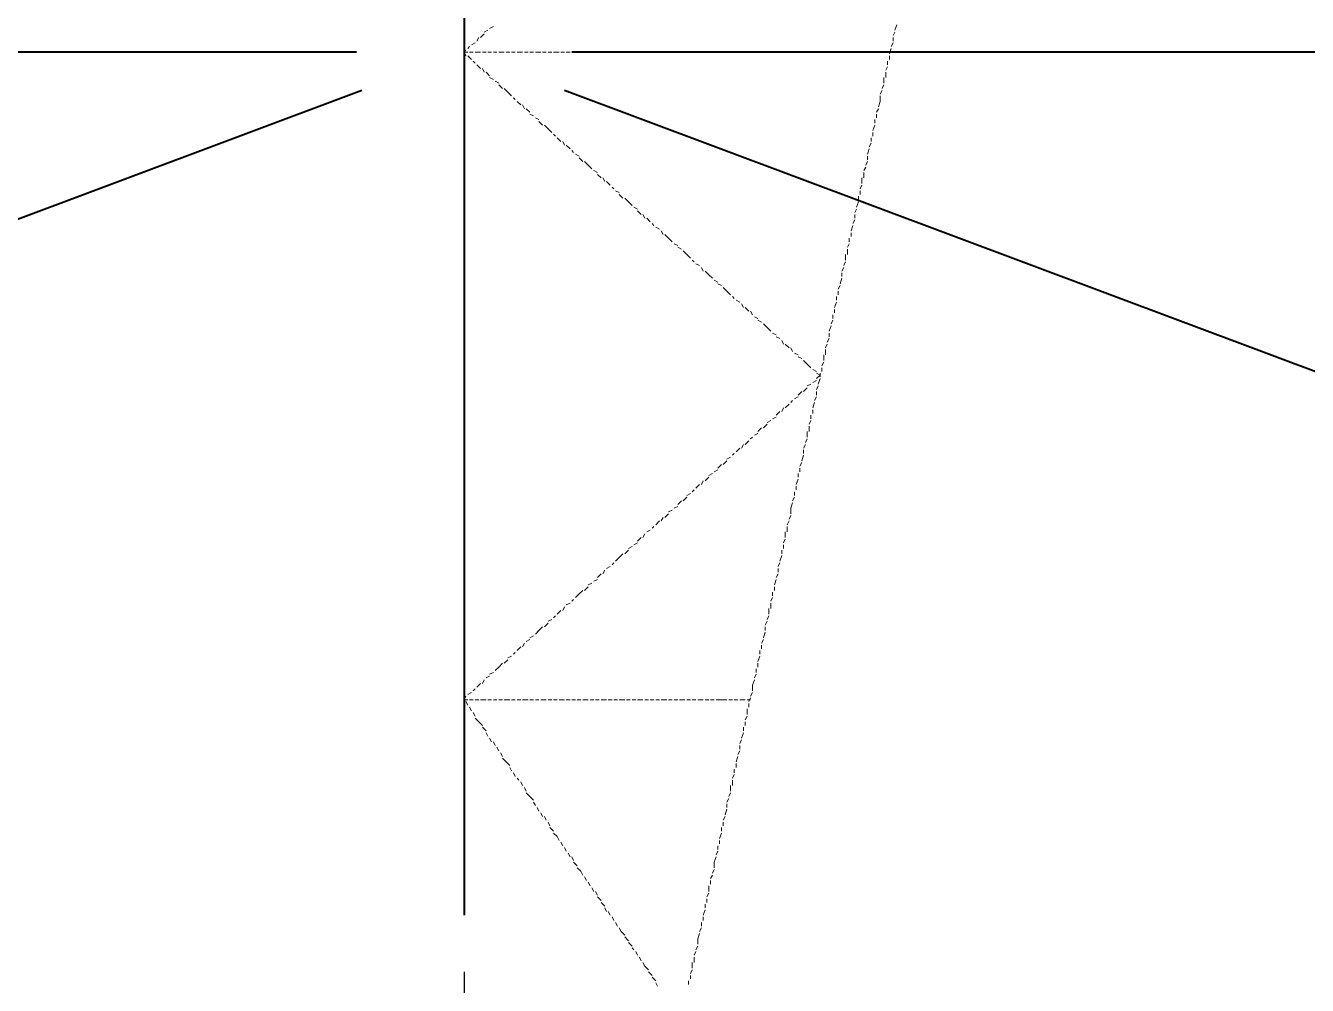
# Model space of a CAD drawing. Extents: x 8 to 21351, y 0 to 420.
# Drawn here: x 15897.5 to 15912.37, y 309.4 to 320.54 of the extents above; entities that cross this region are included whole.
import ezdxf

# ---------------------------------------------------------------- set-up
doc = ezdxf.new("R2010")
doc.units = 0

msp = doc.modelspace()

# ---------------------------------------------------------------- linework, layer by layer
at = {"color": 7, "lineweight": 40}
for p, q in [((15902.588, 397.743), (15902.588, 310.219)), ((15901.339, 320.23), (15873.823, 320.23)), ((15931.332, 320.23), (15903.837, 320.23)), ((15901.403, 319.786), (15873.759, 309.414)), ((15931.417, 309.414), (15903.752, 319.786))]:
    msp.add_line(p, q, dxfattribs=at)
at = {"color": 7, "lineweight": 25}
for p, q in [((15902.588, 333.565), (15902.588, 313.563)), ((15902.588, 312.081), (15902.588, 311.065)), ((15902.588, 309.562), (15902.588, 296.164))]:
    msp.add_line(p, q, dxfattribs=at)
at = {"color": 7, "lineweight": 5}
for p, q in [((15902.588, 320.527), (15902.588, 320.485)), ((15902.588, 320.463), (15902.588, 320.421)), ((15902.821, 320.463), (15902.863, 320.485)), ((15902.884, 320.506), (15902.927, 320.527)), ((15907.583, 320.463), (15907.562, 320.421)), ((15907.605, 320.548), (15907.583, 320.485)), ((15902.588, 320.4), (15902.588, 320.336)), ((15902.588, 320.315), (15902.588, 320.273)), ((15902.673, 320.315), (15902.715, 320.336)), ((15902.736, 320.358), (15902.757, 320.4)), ((15902.779, 320.4), (15902.821, 320.442)), ((15907.562, 320.336), (15907.541, 320.294)), ((15907.562, 320.4), (15907.562, 320.358)), ((15902.588, 320.23), (15902.609, 320.252)), ((15902.588, 320.252), (15902.588, 320.209)), ((15902.588, 320.23), (15902.63, 320.23)), ((15902.609, 320.188), (15902.588, 320.23)), ((15902.588, 320.188), (15902.588, 320.125)), ((15902.63, 320.273), (15902.652, 320.294)), ((15902.673, 320.146), (15902.63, 320.188)), ((15902.652, 320.23), (15902.694, 320.23)), ((15902.715, 320.23), (15902.779, 320.23)), ((15902.8, 320.23), (15902.842, 320.23)), ((15902.863, 320.23), (15902.906, 320.23)), ((15902.927, 320.23), (15902.969, 320.23)), ((15902.99, 320.23), (15903.054, 320.23)), ((15903.075, 320.23), (15903.117, 320.23)), ((15903.138, 320.23), (15903.181, 320.23)), ((15903.202, 320.23), (15903.265, 320.23)), ((15903.287, 320.23), (15903.329, 320.23)), ((15903.35, 320.23), (15903.392, 320.23)), ((15903.414, 320.23), (15903.477, 320.23)), ((15903.498, 320.23), (15903.541, 320.23)), ((15903.562, 320.23), (15903.604, 320.23)), ((15903.625, 320.23), (15903.689, 320.23)), ((15903.71, 320.23), (15903.752, 320.23)), ((15903.773, 320.23), (15903.816, 320.23)), ((15903.837, 320.23), (15903.879, 320.23)), ((15903.9, 320.23), (15903.964, 320.23)), ((15903.985, 320.23), (15904.027, 320.23)), ((15904.049, 320.23), (15904.091, 320.23)), ((15904.112, 320.23), (15904.176, 320.23)), ((15904.197, 320.23), (15904.239, 320.23)), ((15904.26, 320.23), (15904.303, 320.23)), ((15904.324, 320.23), (15904.387, 320.23)), ((15904.408, 320.23), (15904.451, 320.23)), ((15904.472, 320.23), (15904.514, 320.23)), ((15904.535, 320.23), (15904.599, 320.23)), ((15904.599, 320.23), (15904.662, 320.23)), ((15904.684, 320.23), (15904.726, 320.23)), ((15904.747, 320.23), (15904.789, 320.23)), ((15904.811, 320.23), (15904.874, 320.23)), ((15904.895, 320.23), (15904.938, 320.23)), ((15904.959, 320.23), (15905.001, 320.23)), ((15905.022, 320.23), (15905.086, 320.23)), ((15905.107, 320.23), (15905.149, 320.23)), ((15905.17, 320.23), (15905.213, 320.23)), ((15905.234, 320.23), (15905.297, 320.23)), ((15905.319, 320.23), (15905.361, 320.23)), ((15905.382, 320.23), (15905.424, 320.23)), ((15905.446, 320.23), (15905.509, 320.23)), ((15905.509, 320.23), (15905.573, 320.23)), ((15905.594, 320.23), (15905.636, 320.23)), ((15905.657, 320.23), (15905.7, 320.23)), ((15905.721, 320.23), (15905.784, 320.23)), ((15905.805, 320.23), (15905.848, 320.23)), ((15905.869, 320.23), (15905.911, 320.23)), ((15905.932, 320.23), (15905.996, 320.23)), ((15906.017, 320.23), (15906.059, 320.23)), ((15906.081, 320.23), (15906.123, 320.23)), ((15906.144, 320.23), (15906.208, 320.23)), ((15906.229, 320.23), (15906.271, 320.23)), ((15906.292, 320.23), (15906.335, 320.23)), ((15906.356, 320.23), (15906.419, 320.23)), ((15906.419, 320.23), (15906.483, 320.23)), ((15906.504, 320.23), (15906.546, 320.23)), ((15906.567, 320.23), (15906.61, 320.23)), ((15906.631, 320.23), (15906.694, 320.23)), ((15906.716, 320.23), (15906.758, 320.23)), ((15906.779, 320.23), (15906.821, 320.23)), ((15906.843, 320.23), (15906.906, 320.23)), ((15906.927, 320.23), (15906.97, 320.23)), ((15906.991, 320.23), (15907.033, 320.23)), ((15907.054, 320.23), (15907.118, 320.23)), ((15907.139, 320.23), (15907.181, 320.23)), ((15907.202, 320.23), (15907.245, 320.23)), ((15907.266, 320.23), (15907.329, 320.23)), ((15907.329, 320.23), (15907.393, 320.23)), ((15907.414, 320.23), (15907.456, 320.23)), ((15907.478, 320.23), (15907.52, 320.23)), ((15907.541, 320.273), (15907.52, 320.209)), ((15907.52, 320.188), (15907.52, 320.146)), ((15902.588, 320.103), (15902.588, 320.061)), ((15902.588, 320.04), (15902.588, 319.998)), ((15902.715, 320.103), (15902.694, 320.125)), ((15902.779, 320.04), (15902.736, 320.082)), ((15902.821, 319.998), (15902.8, 320.04)), ((15907.499, 320.061), (15907.478, 320.019)), ((15907.499, 320.125), (15907.499, 320.082)), ((15902.588, 319.976), (15902.588, 319.913)), ((15902.588, 319.892), (15902.588, 319.849)), ((15902.884, 319.955), (15902.842, 319.998)), ((15902.927, 319.913), (15902.884, 319.934)), ((15902.99, 319.871), (15902.948, 319.892)), ((15907.456, 319.934), (15907.456, 319.871)), ((15907.478, 319.998), (15907.478, 319.934)), ((15902.588, 319.828), (15902.588, 319.786)), ((15902.588, 319.765), (15902.588, 319.701)), ((15903.033, 319.807), (15902.99, 319.849)), ((15903.096, 319.765), (15903.054, 319.807)), ((15903.138, 319.723), (15903.096, 319.765)), ((15907.435, 319.786), (15907.414, 319.744)), ((15907.414, 319.723), (15907.414, 319.659)), ((15907.456, 319.849), (15907.435, 319.807)), ((15902.588, 319.68), (15902.588, 319.638)), ((15902.588, 319.617), (15902.588, 319.574)), ((15903.181, 319.68), (15903.16, 319.701)), ((15903.244, 319.617), (15903.202, 319.659)), ((15903.287, 319.574), (15903.265, 319.617)), ((15903.35, 319.532), (15903.308, 319.574)), ((15907.393, 319.574), (15907.372, 319.532)), ((15907.414, 319.659), (15907.393, 319.596)), ((15902.588, 319.553), (15902.588, 319.511)), ((15902.588, 319.49), (15902.588, 319.426)), ((15903.392, 319.49), (15903.35, 319.511)), ((15903.456, 319.447), (15903.414, 319.468)), ((15903.498, 319.384), (15903.456, 319.426)), ((15907.351, 319.447), (15907.351, 319.405)), ((15907.372, 319.511), (15907.372, 319.468)), ((15902.588, 319.405), (15902.588, 319.363)), ((15902.588, 319.341), (15902.588, 319.299)), ((15902.588, 319.278), (15902.588, 319.214)), ((15903.562, 319.341), (15903.519, 319.384)), ((15903.604, 319.299), (15903.562, 319.341)), ((15903.646, 319.257), (15903.625, 319.278)), ((15907.351, 319.384), (15907.329, 319.32)), ((15907.329, 319.299), (15907.329, 319.257)), ((15902.588, 319.193), (15902.588, 319.151)), ((15902.588, 319.13), (15902.588, 319.087)), ((15903.71, 319.193), (15903.668, 319.236)), ((15903.752, 319.151), (15903.731, 319.193)), ((15903.816, 319.109), (15903.773, 319.151)), ((15907.308, 319.172), (15907.287, 319.13)), ((15907.308, 319.236), (15907.308, 319.193)), ((15902.588, 319.066), (15902.588, 319.003)), ((15902.588, 318.982), (15902.588, 318.939)), ((15903.858, 319.066), (15903.837, 319.087)), ((15903.922, 319.024), (15903.879, 319.045)), ((15903.964, 318.961), (15903.922, 319.003)), ((15907.287, 319.109), (15907.266, 319.045)), ((15907.266, 319.024), (15907.266, 318.982)), ((15902.588, 318.918), (15902.588, 318.876)), ((15902.588, 318.855), (15902.588, 318.791)), ((15904.027, 318.918), (15903.985, 318.961)), ((15904.07, 318.876), (15904.027, 318.918)), ((15904.133, 318.834), (15904.091, 318.855)), ((15907.245, 318.897), (15907.224, 318.855)), ((15907.224, 318.834), (15907.224, 318.77)), ((15907.266, 318.961), (15907.245, 318.918)), ((15902.588, 318.77), (15902.588, 318.728)), ((15902.588, 318.706), (15902.588, 318.664)), ((15904.176, 318.77), (15904.133, 318.812)), ((15904.218, 318.728), (15904.197, 318.77)), ((15904.281, 318.685), (15904.239, 318.728)), ((15907.202, 318.685), (15907.181, 318.643)), ((15907.202, 318.77), (15907.202, 318.706)), ((15902.588, 318.643), (15902.588, 318.601)), ((15902.588, 318.579), (15902.588, 318.516)), ((15904.324, 318.643), (15904.303, 318.664)), ((15904.387, 318.601), (15904.345, 318.622)), ((15904.43, 318.537), (15904.387, 318.579)), ((15904.493, 318.495), (15904.451, 318.537)), ((15907.16, 318.558), (15907.16, 318.516)), ((15907.181, 318.622), (15907.181, 318.579)), ((15902.588, 318.495), (15902.588, 318.452)), ((15902.588, 318.431), (15902.588, 318.389)), ((15904.535, 318.452), (15904.493, 318.495)), ((15904.599, 318.41), (15904.557, 318.431)), ((15904.641, 318.347), (15904.599, 318.389)), ((15907.139, 318.41), (15907.118, 318.368)), ((15907.16, 318.495), (15907.139, 318.431)), ((15902.588, 318.368), (15902.588, 318.304)), ((15902.588, 318.283), (15902.588, 318.241)), ((15904.684, 318.304), (15904.662, 318.347)), ((15904.747, 318.262), (15904.705, 318.304)), ((15904.789, 318.22), (15904.768, 318.241)), ((15907.118, 318.283), (15907.097, 318.241)), ((15907.118, 318.347), (15907.118, 318.304)), ((15902.588, 318.22), (15902.588, 318.177)), ((15902.588, 318.156), (15902.588, 318.093)), ((15904.853, 318.177), (15904.811, 318.199)), ((15904.895, 318.114), (15904.874, 318.156)), ((15904.959, 318.072), (15904.916, 318.114)), ((15907.097, 318.22), (15907.075, 318.156)), ((15907.075, 318.135), (15907.075, 318.093)), ((15902.588, 318.072), (15902.588, 318.029)), ((15902.588, 318.008), (15902.588, 317.966)), ((15902.588, 317.944), (15902.588, 317.881)), ((15905.001, 318.029), (15904.959, 318.072)), ((15905.065, 317.987), (15905.022, 318.008)), ((15905.107, 317.944), (15905.065, 317.966)), ((15907.054, 318.008), (15907.033, 317.966)), ((15907.033, 317.944), (15907.033, 317.881)), ((15907.054, 318.072), (15907.054, 318.029)), ((15902.588, 317.86), (15902.588, 317.817)), ((15902.588, 317.796), (15902.588, 317.754)), ((15905.17, 317.881), (15905.128, 317.923)), ((15905.213, 317.839), (15905.17, 317.881)), ((15905.255, 317.796), (15905.234, 317.817)), ((15907.012, 317.796), (15906.991, 317.754)), ((15907.012, 317.881), (15907.012, 317.817)), ((15902.588, 317.733), (15902.588, 317.69)), ((15902.588, 317.669), (15902.588, 317.606)), ((15905.319, 317.754), (15905.276, 317.775)), ((15905.361, 317.69), (15905.34, 317.733)), ((15905.424, 317.648), (15905.382, 317.69)), ((15905.467, 317.606), (15905.424, 317.648)), ((15906.991, 317.733), (15906.97, 317.69)), ((15906.97, 317.669), (15906.97, 317.627)), ((15902.588, 317.585), (15902.588, 317.542)), ((15902.588, 317.521), (15902.588, 317.479)), ((15905.53, 317.563), (15905.488, 317.585)), ((15905.573, 317.521), (15905.53, 317.542)), ((15905.636, 317.458), (15905.594, 317.5)), ((15906.948, 317.521), (15906.927, 317.479)), ((15906.97, 317.606), (15906.948, 317.542)), ((15902.588, 317.458), (15902.588, 317.394)), ((15902.588, 317.373), (15902.588, 317.331)), ((15905.678, 317.415), (15905.636, 317.458)), ((15905.721, 317.373), (15905.7, 317.394)), ((15905.784, 317.331), (15905.742, 317.352)), ((15906.906, 317.394), (15906.906, 317.352)), ((15906.927, 317.458), (15906.927, 317.415)), ((15902.588, 317.31), (15902.588, 317.267)), ((15902.588, 317.246), (15902.588, 317.183)), ((15905.827, 317.267), (15905.805, 317.31)), ((15905.89, 317.225), (15905.848, 317.267)), ((15905.932, 317.183), (15905.911, 317.225)), ((15906.906, 317.331), (15906.885, 317.267)), ((15906.885, 317.246), (15906.885, 317.204)), ((15902.588, 317.161), (15902.588, 317.119)), ((15902.588, 317.098), (15902.588, 317.055)), ((15905.996, 317.14), (15905.954, 317.161)), ((15906.038, 317.098), (15905.996, 317.119)), ((15906.102, 317.034), (15906.059, 317.077)), ((15906.843, 317.055), (15906.821, 316.992)), ((15906.864, 317.119), (15906.843, 317.077)), ((15906.864, 317.183), (15906.864, 317.14)), ((15902.588, 317.034), (15902.588, 316.971)), ((15902.588, 316.95), (15902.588, 316.907)), ((15906.144, 316.992), (15906.102, 317.034)), ((15906.208, 316.95), (15906.165, 316.971)), ((15906.25, 316.907), (15906.208, 316.928)), ((15906.821, 316.907), (15906.8, 316.865)), ((15906.821, 316.971), (15906.821, 316.928)), ((15902.588, 316.886), (15902.588, 316.844)), ((15902.588, 316.823), (15902.588, 316.78)), ((15902.588, 316.759), (15902.588, 316.696)), ((15906.292, 316.844), (15906.271, 316.886)), ((15906.356, 316.801), (15906.313, 316.844)), ((15906.398, 316.759), (15906.377, 316.801)), ((15906.8, 316.844), (15906.779, 316.801)), ((15906.779, 316.78), (15906.779, 316.717)), ((15902.588, 316.675), (15902.588, 316.632)), ((15902.588, 316.611), (15902.588, 316.569)), ((15906.462, 316.717), (15906.419, 316.738)), ((15906.504, 316.675), (15906.462, 316.696)), ((15906.567, 316.611), (15906.525, 316.653)), ((15906.61, 316.569), (15906.567, 316.611)), ((15906.758, 316.632), (15906.737, 316.59)), ((15906.758, 316.717), (15906.758, 316.653)), ((15902.588, 316.548), (15902.588, 316.484)), ((15902.588, 316.463), (15902.588, 316.42)), ((15906.673, 316.526), (15906.631, 316.548)), ((15906.716, 316.484), (15906.673, 316.505)), ((15906.673, 316.442), (15906.716, 316.484)), ((15906.716, 316.505), (15906.716, 316.463)), ((15906.737, 316.569), (15906.737, 316.526)), ((15902.588, 316.399), (15902.588, 316.357)), ((15902.588, 316.336), (15902.588, 316.272)), ((15906.525, 316.293), (15906.567, 316.336)), ((15906.567, 316.357), (15906.61, 316.378)), ((15906.631, 316.399), (15906.673, 316.42)), ((15906.694, 316.357), (15906.673, 316.315)), ((15906.716, 316.442), (15906.694, 316.378)), ((15902.588, 316.251), (15902.588, 316.209)), ((15902.588, 316.188), (15902.588, 316.145)), ((15906.313, 316.103), (15906.356, 316.145)), ((15906.377, 316.166), (15906.398, 316.188)), ((15906.419, 316.209), (15906.462, 316.23)), ((15906.462, 316.251), (15906.504, 316.293)), ((15906.652, 316.166), (15906.631, 316.103)), ((15906.673, 316.23), (15906.652, 316.188)), ((15906.673, 316.293), (15906.673, 316.251)), ((15902.588, 316.124), (15902.588, 316.061)), ((15902.588, 316.039), (15902.588, 315.997)), ((15906.165, 315.976), (15906.208, 315.997)), ((15906.208, 316.018), (15906.25, 316.061)), ((15906.271, 316.061), (15906.292, 316.103)), ((15906.61, 316.018), (15906.61, 315.976)), ((15906.631, 316.082), (15906.631, 316.039)), ((15902.588, 315.976), (15902.588, 315.934)), ((15902.588, 315.913), (15902.588, 315.87)), ((15902.588, 315.849), (15902.588, 315.786)), ((15905.996, 315.828), (15906.038, 315.87)), ((15906.059, 315.87), (15906.102, 315.913)), ((15906.102, 315.934), (15906.144, 315.955)), ((15906.61, 315.955), (15906.589, 315.913)), ((15906.589, 315.891), (15906.589, 315.828)), ((15902.588, 315.764), (15902.588, 315.722)), ((15902.588, 315.701), (15902.588, 315.658)), ((15905.848, 315.68), (15905.89, 315.722)), ((15905.911, 315.743), (15905.932, 315.764)), ((15905.954, 315.786), (15905.996, 315.807)), ((15906.567, 315.743), (15906.546, 315.701)), ((15906.567, 315.828), (15906.567, 315.764)), ((15902.588, 315.637), (15902.588, 315.574)), ((15902.588, 315.553), (15902.588, 315.51)), ((15905.7, 315.553), (15905.721, 315.574)), ((15905.742, 315.595), (15905.784, 315.637)), ((15905.805, 315.637), (15905.827, 315.68)), ((15906.525, 315.553), (15906.504, 315.489)), ((15906.546, 315.68), (15906.525, 315.637)), ((15906.525, 315.616), (15906.525, 315.574)), ((15902.588, 315.489), (15902.588, 315.447)), ((15902.588, 315.426), (15902.588, 315.362)), ((15905.53, 315.404), (15905.573, 315.447)), ((15905.594, 315.447), (15905.636, 315.489)), ((15905.636, 315.51), (15905.678, 315.531)), ((15906.504, 315.468), (15906.483, 315.426)), ((15906.483, 315.404), (15906.483, 315.362)), ((15902.588, 315.341), (15902.588, 315.299)), ((15902.588, 315.277), (15902.588, 315.235)), ((15905.34, 315.214), (15905.361, 315.256)), ((15905.382, 315.256), (15905.424, 315.299)), ((15905.424, 315.32), (15905.467, 315.341)), ((15905.488, 315.362), (15905.53, 315.383)), ((15906.462, 315.277), (15906.44, 315.214)), ((15906.462, 315.341), (15906.462, 315.299)), ((15902.588, 315.214), (15902.588, 315.151)), ((15902.588, 315.129), (15902.588, 315.087)), ((15905.17, 315.087), (15905.213, 315.108)), ((15905.234, 315.129), (15905.255, 315.151)), ((15905.276, 315.172), (15905.319, 315.214)), ((15906.419, 315.129), (15906.419, 315.087)), ((15906.44, 315.193), (15906.44, 315.151)), ((15902.588, 315.066), (15902.588, 315.024)), ((15902.588, 315.002), (15902.588, 314.96)), ((15905.022, 314.939), (15905.065, 314.96)), ((15905.065, 314.981), (15905.107, 315.024)), ((15905.128, 315.024), (15905.17, 315.066)), ((15906.398, 315.002), (15906.377, 314.939)), ((15906.419, 315.066), (15906.398, 315.024)), ((15902.588, 314.939), (15902.588, 314.875)), ((15902.588, 314.854), (15902.588, 314.812)), ((15904.874, 314.791), (15904.895, 314.833)), ((15904.916, 314.833), (15904.959, 314.875)), ((15904.959, 314.896), (15905.001, 314.918)), ((15906.377, 314.854), (15906.356, 314.812)), ((15906.377, 314.939), (15906.377, 314.875)), ((15902.588, 314.791), (15902.588, 314.748)), ((15902.588, 314.727), (15902.588, 314.664)), ((15904.705, 314.664), (15904.747, 314.685)), ((15904.768, 314.706), (15904.789, 314.727)), ((15904.811, 314.748), (15904.853, 314.791)), ((15906.313, 314.664), (15906.313, 314.6)), ((15906.356, 314.791), (15906.335, 314.748)), ((15906.335, 314.727), (15906.335, 314.664)), ((15902.588, 314.642), (15902.588, 314.6)), ((15902.588, 314.579), (15902.588, 314.537)), ((15902.588, 314.515), (15902.588, 314.452)), ((15904.557, 314.515), (15904.599, 314.537)), ((15904.599, 314.558), (15904.641, 314.6)), ((15904.662, 314.6), (15904.684, 314.642)), ((15906.313, 314.579), (15906.292, 314.537)), ((15906.292, 314.515), (15906.292, 314.473)), ((15902.588, 314.431), (15902.588, 314.389)), ((15902.588, 314.367), (15902.588, 314.325)), ((15904.345, 314.325), (15904.387, 314.367)), ((15904.387, 314.367), (15904.43, 314.41)), ((15904.451, 314.41), (15904.493, 314.452)), ((15904.493, 314.473), (15904.535, 314.494)), ((15906.271, 314.389), (15906.25, 314.325)), ((15906.271, 314.452), (15906.271, 314.41)), ((15902.588, 314.304), (15902.588, 314.24)), ((15902.588, 314.24), (15902.588, 314.177)), ((15904.197, 314.177), (15904.218, 314.219)), ((15904.239, 314.24), (15904.281, 314.262)), ((15904.303, 314.283), (15904.324, 314.304)), ((15906.25, 314.304), (15906.229, 314.262)), ((15906.229, 314.24), (15906.229, 314.198)), ((15902.588, 314.156), (15902.588, 314.113)), ((15902.588, 314.092), (15902.588, 314.05)), ((15904.027, 314.05), (15904.07, 314.071)), ((15904.091, 314.092), (15904.133, 314.113)), ((15904.133, 314.134), (15904.176, 314.177)), ((15906.208, 314.113), (15906.186, 314.05)), ((15906.229, 314.177), (15906.208, 314.134)), ((15902.588, 314.029), (15902.588, 313.965)), ((15902.588, 313.944), (15902.588, 313.902)), ((15903.879, 313.902), (15903.922, 313.944)), ((15903.922, 313.944), (15903.964, 313.986)), ((15903.985, 313.986), (15904.027, 314.029)), ((15906.165, 313.965), (15906.165, 313.923)), ((15906.186, 314.029), (15906.186, 313.986)), ((15902.588, 313.88), (15902.588, 313.838)), ((15902.588, 313.817), (15902.588, 313.753)), ((15903.731, 313.753), (15903.752, 313.796)), ((15903.773, 313.817), (15903.816, 313.838)), ((15903.837, 313.859), (15903.858, 313.88)), ((15906.123, 313.775), (15906.123, 313.711)), ((15906.165, 313.902), (15906.144, 313.859)), ((15906.144, 313.838), (15906.144, 313.775)), ((15902.588, 313.732), (15902.588, 313.69)), ((15902.588, 313.669), (15902.588, 313.627)), ((15903.562, 313.627), (15903.604, 313.648)), ((15903.625, 313.669), (15903.646, 313.69)), ((15903.668, 313.711), (15903.71, 313.753)), ((15906.102, 313.627), (15906.081, 313.584)), ((15906.123, 313.69), (15906.102, 313.648)), ((15902.588, 313.605), (15902.588, 313.542)), ((15902.588, 313.521), (15902.588, 313.478)), ((15903.414, 313.478), (15903.456, 313.521)), ((15903.456, 313.521), (15903.498, 313.563)), ((15903.519, 313.563), (15903.562, 313.605)), ((15906.081, 313.5), (15906.059, 313.436)), ((15906.081, 313.563), (15906.081, 313.521)), ((15902.588, 313.457), (15902.588, 313.415)), ((15902.588, 313.394), (15902.588, 313.33)), ((15902.588, 313.33), (15902.588, 313.267)), ((15903.202, 313.288), (15903.244, 313.33)), ((15903.265, 313.33), (15903.287, 313.372)), ((15903.308, 313.394), (15903.35, 313.415)), ((15903.35, 313.436), (15903.392, 313.457)), ((15906.059, 313.415), (15906.038, 313.372)), ((15906.038, 313.351), (15906.038, 313.309)), ((15902.588, 313.245), (15902.588, 313.203)), ((15902.588, 313.182), (15902.588, 313.14)), ((15903.054, 313.14), (15903.096, 313.182)), ((15903.096, 313.203), (15903.138, 313.224)), ((15903.16, 313.245), (15903.181, 313.267)), ((15906.017, 313.224), (15905.996, 313.161)), ((15906.017, 313.288), (15906.017, 313.245)), ((15902.588, 313.118), (15902.588, 313.055)), ((15902.588, 313.034), (15902.588, 312.991)), ((15902.884, 313.013), (15902.927, 313.034)), ((15902.948, 313.055), (15902.99, 313.097)), ((15902.99, 313.097), (15903.033, 313.14)), ((15905.975, 313.076), (15905.975, 313.034)), ((15905.996, 313.14), (15905.996, 313.097)), ((15902.588, 312.97), (15902.588, 312.928)), ((15902.588, 312.907), (15902.588, 312.843)), ((15902.736, 312.865), (15902.779, 312.907)), ((15902.8, 312.907), (15902.821, 312.949)), ((15902.842, 312.97), (15902.884, 312.991)), ((15905.954, 312.949), (15905.932, 312.886)), ((15905.932, 312.886), (15905.932, 312.822)), ((15905.975, 313.013), (15905.954, 312.97)), ((15902.588, 312.822), (15902.588, 312.78)), ((15902.588, 312.716), (15902.609, 312.759)), ((15902.588, 312.759), (15902.588, 312.716)), ((15902.63, 312.78), (15902.673, 312.801)), ((15902.694, 312.822), (15902.715, 312.843)), ((15905.911, 312.738), (15905.89, 312.695)), ((15905.932, 312.801), (15905.911, 312.759)), ((15902.588, 312.695), (15902.588, 312.716)), ((15902.588, 312.716), (15902.63, 312.716)), ((15902.63, 312.653), (15902.609, 312.695)), ((15902.652, 312.716), (15902.694, 312.716)), ((15902.673, 312.589), (15902.652, 312.632)), ((15902.715, 312.716), (15902.757, 312.716)), ((15902.779, 312.716), (15902.842, 312.716)), ((15902.863, 312.716), (15902.906, 312.716)), ((15902.927, 312.716), (15902.969, 312.716)), ((15902.99, 312.716), (15903.033, 312.716)), ((15903.054, 312.716), (15903.117, 312.716)), ((15903.138, 312.716), (15903.181, 312.716)), ((15903.202, 312.716), (15903.244, 312.716)), ((15903.265, 312.716), (15903.329, 312.716)), ((15903.35, 312.716), (15903.392, 312.716)), ((15903.414, 312.716), (15903.456, 312.716)), ((15903.477, 312.716), (15903.541, 312.716)), ((15903.562, 312.716), (15903.604, 312.716)), ((15903.625, 312.716), (15903.668, 312.716)), ((15903.689, 312.716), (15903.752, 312.716)), ((15903.773, 312.716), (15903.816, 312.716)), ((15903.837, 312.716), (15903.879, 312.716)), ((15903.9, 312.716), (15903.943, 312.716)), ((15903.964, 312.716), (15904.027, 312.716)), ((15904.049, 312.716), (15904.091, 312.716)), ((15904.112, 312.716), (15904.154, 312.716)), ((15904.176, 312.716), (15904.239, 312.716)), ((15904.26, 312.716), (15904.303, 312.716)), ((15904.324, 312.716), (15904.366, 312.716)), ((15904.387, 312.716), (15904.451, 312.716)), ((15904.472, 312.716), (15904.514, 312.716)), ((15904.535, 312.716), (15904.578, 312.716)), ((15904.599, 312.716), (15904.662, 312.716)), ((15904.684, 312.716), (15904.726, 312.716)), ((15904.747, 312.716), (15904.789, 312.716)), ((15904.811, 312.716), (15904.853, 312.716)), ((15904.874, 312.716), (15904.938, 312.716)), ((15904.959, 312.716), (15905.001, 312.716)), ((15905.022, 312.716), (15905.065, 312.716)), ((15905.086, 312.716), (15905.149, 312.716)), ((15905.17, 312.716), (15905.213, 312.716)), ((15905.234, 312.716), (15905.276, 312.716)), ((15905.297, 312.716), (15905.361, 312.716)), ((15905.382, 312.716), (15905.424, 312.716)), ((15905.446, 312.716), (15905.488, 312.716)), ((15905.509, 312.716), (15905.573, 312.716)), ((15905.573, 312.716), (15905.636, 312.716)), ((15905.657, 312.716), (15905.7, 312.716)), ((15905.721, 312.716), (15905.763, 312.716)), ((15905.784, 312.716), (15905.848, 312.716)), ((15905.869, 312.716), (15905.911, 312.716)), ((15905.869, 312.61), (15905.869, 312.547)), ((15905.89, 312.674), (15905.89, 312.632)), ((15902.715, 312.526), (15902.694, 312.568)), ((15902.757, 312.462), (15902.715, 312.505)), ((15902.8, 312.42), (15902.757, 312.462)), ((15905.869, 312.526), (15905.848, 312.483)), ((15905.848, 312.462), (15905.848, 312.42)), ((15902.842, 312.356), (15902.8, 312.399)), ((15902.863, 312.293), (15902.842, 312.335)), ((15905.827, 312.335), (15905.805, 312.272)), ((15905.827, 312.399), (15905.827, 312.356)), ((15902.906, 312.229), (15902.884, 312.272)), ((15902.948, 312.187), (15902.927, 312.229)), ((15902.99, 312.124), (15902.969, 312.166)), ((15905.805, 312.251), (15905.784, 312.208)), ((15905.784, 312.187), (15905.784, 312.145)), ((15903.033, 312.06), (15903.011, 312.103)), ((15903.075, 311.997), (15903.033, 312.039)), ((15903.117, 311.954), (15903.075, 311.997)), ((15905.763, 312.06), (15905.742, 311.997)), ((15905.784, 312.124), (15905.763, 312.081)), ((15903.138, 311.891), (15903.117, 311.933)), ((15903.181, 311.827), (15903.16, 311.87)), ((15905.721, 311.849), (15905.7, 311.806)), ((15905.721, 311.912), (15905.721, 311.87)), ((15905.742, 311.976), (15905.742, 311.933)), ((15903.223, 311.785), (15903.202, 311.806)), ((15903.265, 311.721), (15903.244, 311.764)), ((15903.308, 311.658), (15903.287, 311.7)), ((15905.678, 311.721), (15905.678, 311.658)), ((15905.7, 311.785), (15905.7, 311.721)), ((15903.35, 311.594), (15903.308, 311.637)), ((15903.392, 311.552), (15903.35, 311.594)), ((15905.657, 311.573), (15905.636, 311.531)), ((15905.678, 311.637), (15905.657, 311.594)), ((15903.414, 311.489), (15903.392, 311.531)), ((15903.456, 311.425), (15903.435, 311.467)), ((15903.498, 311.362), (15903.477, 311.404)), ((15905.636, 311.446), (15905.615, 311.383)), ((15905.636, 311.51), (15905.636, 311.467)), ((15903.541, 311.319), (15903.519, 311.362)), ((15903.583, 311.256), (15903.562, 311.298)), ((15905.615, 311.362), (15905.594, 311.319)), ((15905.594, 311.298), (15905.594, 311.256)), ((15903.625, 311.192), (15903.583, 311.235)), ((15903.668, 311.129), (15903.625, 311.171)), ((15903.689, 311.086), (15903.668, 311.129)), ((15905.573, 311.171), (15905.551, 311.108)), ((15905.573, 311.235), (15905.573, 311.192)), ((15903.731, 311.023), (15903.71, 311.065)), ((15903.773, 310.959), (15903.752, 311.002)), ((15905.53, 310.959), (15905.509, 310.917)), ((15905.53, 311.023), (15905.53, 310.981)), ((15905.551, 311.086), (15905.551, 311.044)), ((15903.816, 310.896), (15903.795, 310.938)), ((15903.858, 310.854), (15903.837, 310.896)), ((15903.9, 310.79), (15903.858, 310.832)), ((15905.509, 310.896), (15905.488, 310.832)), ((15905.488, 310.832), (15905.488, 310.769)), ((15903.943, 310.727), (15903.9, 310.769)), ((15903.964, 310.684), (15903.943, 310.727)), ((15904.006, 310.621), (15903.985, 310.663)), ((15905.467, 310.684), (15905.446, 310.642)), ((15905.488, 310.748), (15905.467, 310.705)), ((15904.049, 310.557), (15904.027, 310.6)), ((15904.091, 310.494), (15904.07, 310.536)), ((15905.424, 310.557), (15905.424, 310.494)), ((15905.446, 310.621), (15905.446, 310.579)), ((15904.133, 310.452), (15904.112, 310.494)), ((15904.176, 310.388), (15904.133, 310.43)), ((15904.218, 310.324), (15904.176, 310.367)), ((15905.424, 310.473), (15905.403, 310.43)), ((15905.403, 310.409), (15905.403, 310.367)), ((15904.239, 310.261), (15904.218, 310.303)), ((15904.281, 310.219), (15904.26, 310.261)), ((15905.382, 310.282), (15905.361, 310.219)), ((15905.382, 310.346), (15905.382, 310.303)), ((15904.324, 310.155), (15904.303, 310.197)), ((15904.366, 310.092), (15904.345, 310.134)), ((15904.408, 310.028), (15904.387, 310.07)), ((15905.34, 310.07), (15905.319, 310.028)), ((15905.34, 310.134), (15905.34, 310.092)), ((15905.361, 310.197), (15905.361, 310.155)), ((15904.451, 309.986), (15904.408, 310.028)), ((15904.493, 309.922), (15904.451, 309.965)), ((15905.319, 310.007), (15905.297, 309.943)), ((15905.297, 309.943), (15905.297, 309.88)), ((15904.535, 309.859), (15904.493, 309.901)), ((15904.557, 309.817), (15904.535, 309.838)), ((15904.599, 309.753), (15904.578, 309.795)), ((15905.276, 309.795), (15905.255, 309.753)), ((15905.297, 309.859), (15905.276, 309.817)), ((15904.641, 309.69), (15904.62, 309.732)), ((15904.684, 309.626), (15904.662, 309.668)), ((15904.726, 309.584), (15904.684, 309.626)), ((15905.234, 309.668), (15905.234, 309.605)), ((15905.255, 309.732), (15905.255, 309.668)), ((15904.768, 309.52), (15904.726, 309.562)), ((15904.811, 309.457), (15904.768, 309.499)), ((15905.192, 309.457), (15905.192, 309.414)), ((15905.234, 309.584), (15905.213, 309.541)), ((15905.213, 309.52), (15905.213, 309.478)), ((15904.832, 309.393), (15904.811, 309.435))]:
    msp.add_line(p, q, dxfattribs=at)

doc.saveas('drawing.dxf')
